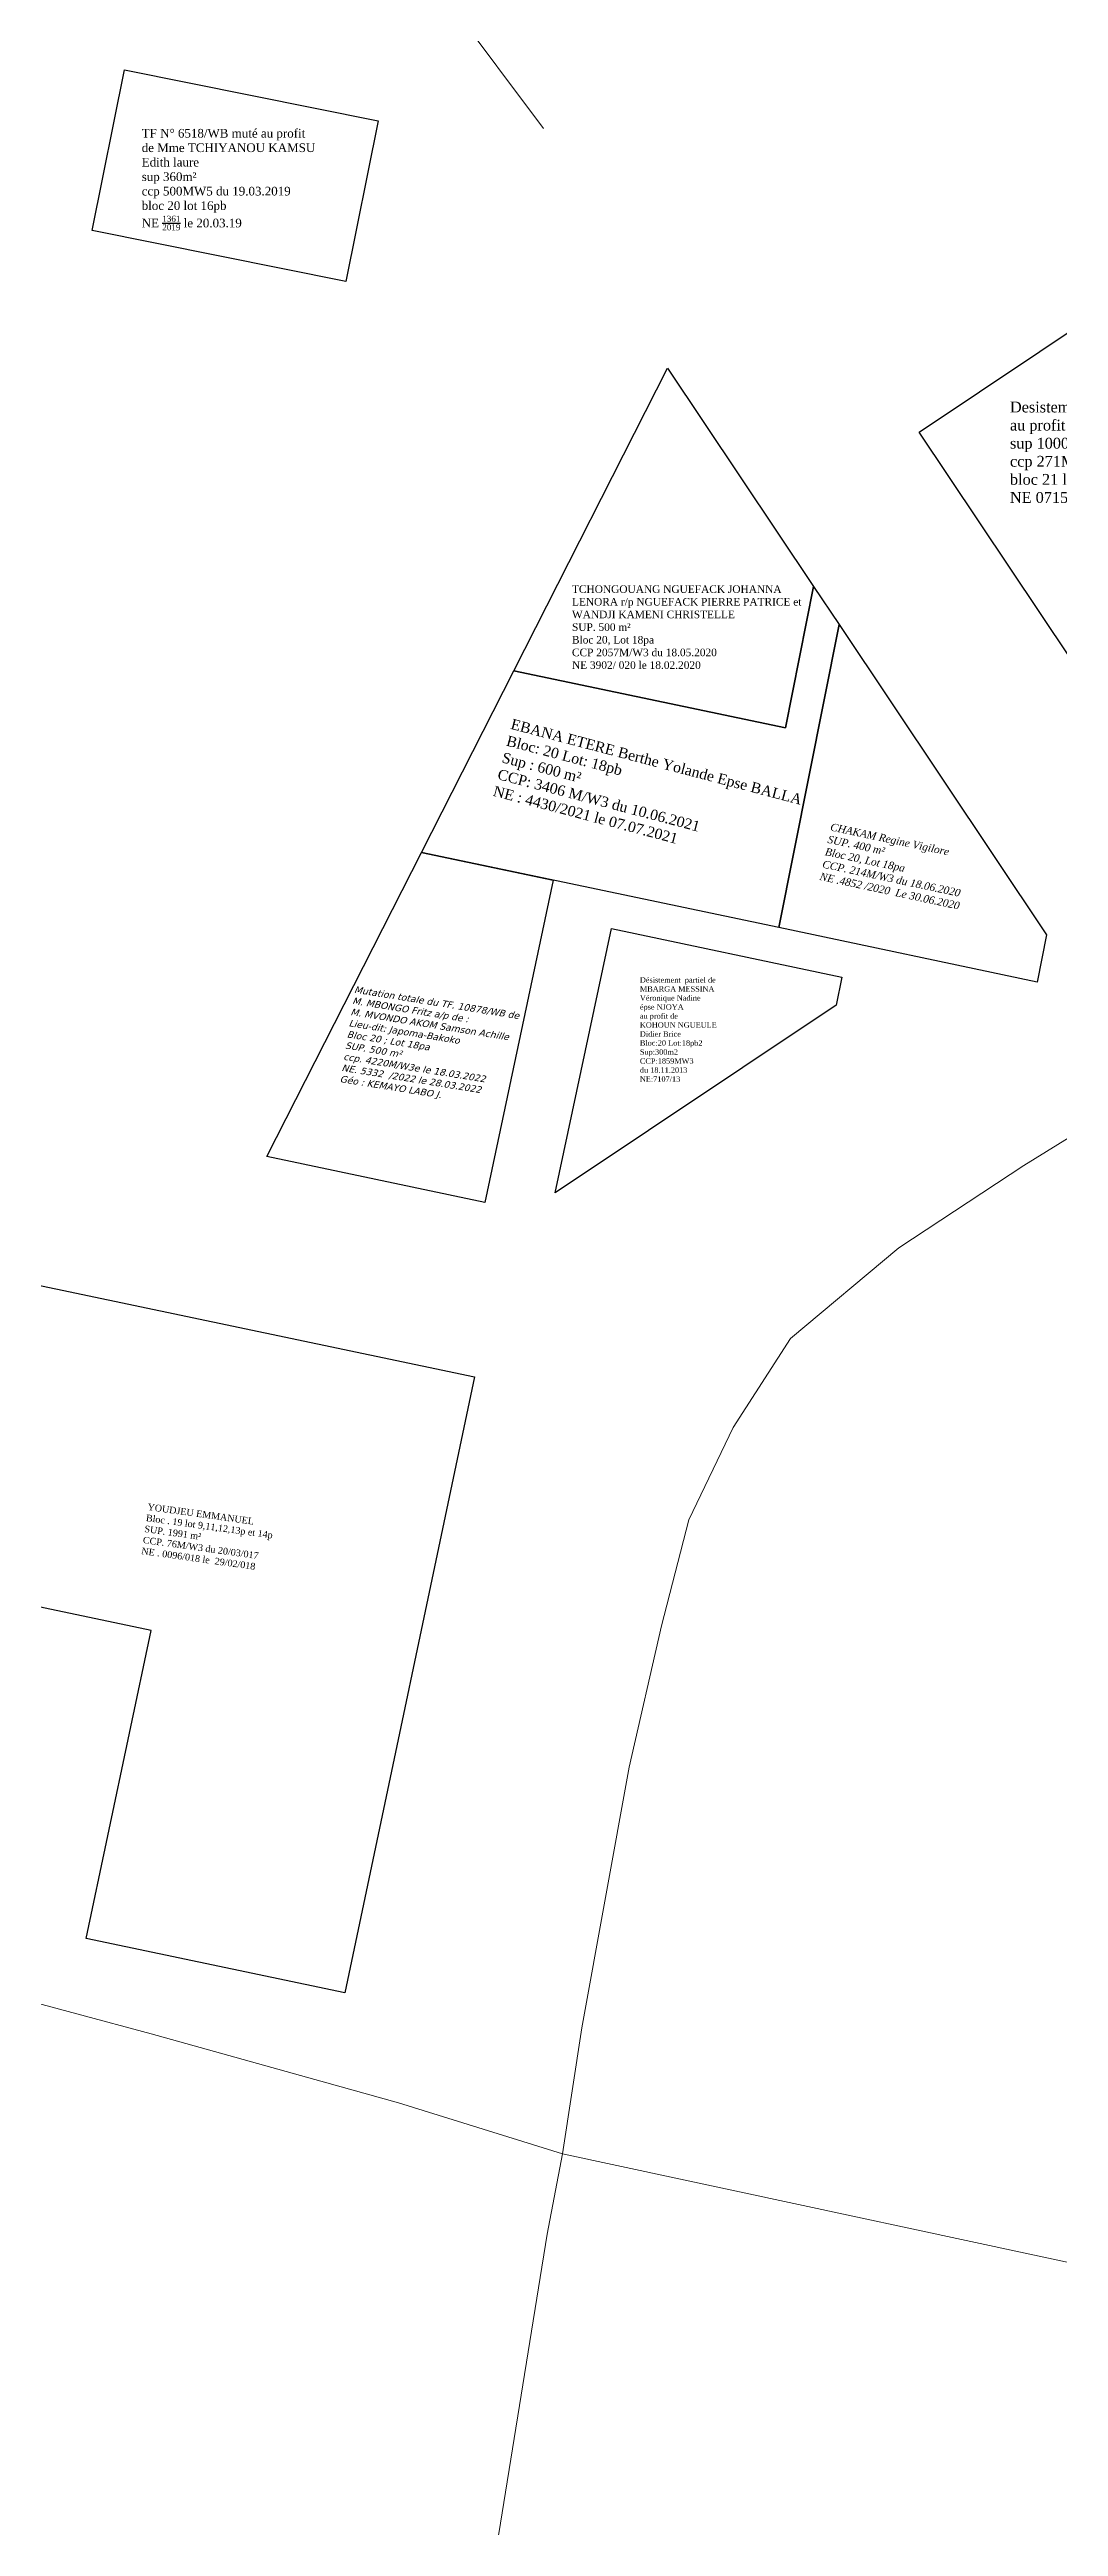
# Model space of a CAD drawing. Header units: millimetres. Extents: x 587399 to 927168, y 438565 to 1444955.
# Drawn here: x 591553.2 to 591646.1, y 443408 to 443636.3 of the extents above; entities that cross this region are included whole.
import ezdxf

# ---------------------------------------------------------------- set-up
doc = ezdxf.new("R2010")
doc.units = ezdxf.units.MM
doc.header["$LTSCALE"] = 2
doc.layers.add('end maj 26 02 2021', color=7, linetype='Continuous')
doc.layers.add('MAJ JUILLET 2021', color=7, linetype='Continuous')
doc.layers.add('Roads_others', color=24, linetype='Continuous', lineweight=9)
doc.styles.get("Standard").update_dxf_attribs({"font": 'arial.ttf'})
doc.styles.add('Times 1.0', font='times.ttf', dxfattribs={"width": 0.99, "height": 1})

msp = doc.modelspace()

# ---------------------------------------------------------------- linework, layer by layer
at = {"flags": 128}
msp.add_lwpolyline([(591587.416, 443562.275), (591599.566, 443559.716), (591593.267, 443530.018), (591573.184, 443534.248)], close=True, dxfattribs=at)
msp.add_lwpolyline([(591587.416, 443562.275), (591599.566, 443559.716), (591593.267, 443530.018), (591573.184, 443534.248)], close=True, dxfattribs=at)
at = {"color": 5, "flags": 128}
msp.add_lwpolyline([(591587.416, 443562.275), (591599.566, 443559.716), (591593.267, 443530.018), (591573.184, 443534.248)], close=True, dxfattribs=at)
msp.add_lwpolyline([(591587.416, 443562.275), (591599.566, 443559.716), (591593.267, 443530.018), (591573.184, 443534.248)], close=True, dxfattribs=at)
at = {"layer": 'end maj 26 02 2021', "color": 3, "lineweight": -3, "flags": 128}
msp.add_lwpolyline([(591560.072, 443634.39), (591583.443, 443629.701), (591580.472, 443614.894), (591557.101, 443619.583)], close=True, dxfattribs=at)
msp.add_lwpolyline([(591560.072, 443634.39), (591583.443, 443629.701), (591580.472, 443614.894), (591557.101, 443619.583)], close=True, dxfattribs=at)
msp.add_lwpolyline([(591560.072, 443634.39), (591583.443, 443629.701), (591580.472, 443614.894), (591557.101, 443619.583)], close=True, dxfattribs=at)
msp.add_lwpolyline([(591560.072, 443634.39), (591583.443, 443629.701), (591580.472, 443614.894), (591557.101, 443619.583)], close=True, dxfattribs=at)
at = {"layer": 'end maj 26 02 2021', "color": 150, "flags": 128}
msp.add_lwpolyline([(591666.53, 443623.23), (591680.43, 443602.45), (591647.18, 443580.21), (591633.28, 443600.99)], close=True, dxfattribs=at)
msp.add_lwpolyline([(591666.53, 443623.23), (591680.43, 443602.45), (591647.18, 443580.21), (591633.28, 443600.99)], close=True, dxfattribs=at)
msp.add_lwpolyline([(591666.53, 443623.23), (591680.43, 443602.45), (591647.18, 443580.21), (591633.28, 443600.99)], close=True, dxfattribs=at)
msp.add_lwpolyline([(591666.53, 443623.23), (591680.43, 443602.45), (591647.18, 443580.21), (591633.28, 443600.99)], close=True, dxfattribs=at)
at = {"layer": 'end maj 26 02 2021', "color": 150, "lineweight": -3, "flags": 128}
for points in [[(591610.078, 443606.904), (591623.534, 443586.788), (591620.948, 443573.748), (591595.918, 443579.019)], [(591610.078, 443606.904), (591623.534, 443586.788), (591620.948, 443573.748), (591595.918, 443579.019)], [(591610.078, 443606.904), (591623.534, 443586.788), (591620.948, 443573.748), (591595.918, 443579.019)], [(591610.078, 443606.904), (591623.534, 443586.788), (591620.948, 443573.748), (591595.918, 443579.019)], [(591625.892, 443583.261), (591645.007, 443554.687), (591644.142, 443550.329), (591620.353, 443555.339)], [(591625.892, 443583.261), (591645.007, 443554.687), (591644.142, 443550.329), (591620.353, 443555.339)], [(591625.892, 443583.261), (591645.007, 443554.687), (591644.142, 443550.329), (591620.353, 443555.339)], [(591625.892, 443583.261), (591645.007, 443554.687), (591644.142, 443550.329), (591620.353, 443555.339)], [(591604.92, 443555.26), (591626.14, 443550.79), (591625.63, 443548.21), (591599.75, 443530.9)], [(591604.92, 443555.26), (591626.14, 443550.79), (591625.63, 443548.21), (591599.75, 443530.9)], [(591604.92, 443555.26), (591626.14, 443550.79), (591625.63, 443548.21), (591599.75, 443530.9)], [(591604.92, 443555.26), (591626.14, 443550.79), (591625.63, 443548.21), (591599.75, 443530.9)]]:
    msp.add_lwpolyline(points, close=True, dxfattribs=at)
at = {"layer": 'end maj 26 02 2021', "color": 150}
msp.add_lwpolyline([(591548.93, 443523.06), (591592.31, 443513.94), (591580.36, 443457.18), (591556.55, 443462.19), (591562.53, 443490.57), (591542.96, 443494.69)], close=True, dxfattribs=at)
msp.add_lwpolyline([(591548.93, 443523.06), (591592.31, 443513.94), (591580.36, 443457.18), (591556.55, 443462.19), (591562.53, 443490.57), (591542.96, 443494.69)], close=True, dxfattribs=at)
at = {"layer": 'MAJ JUILLET 2021', "flags": 128}
msp.add_lwpolyline([(591623.534, 443586.788), (591625.893, 443583.261), (591620.354, 443555.338), (591587.416, 443562.275), (591595.918, 443579.019), (591620.948, 443573.748)], close=True, dxfattribs=at)
msp.add_lwpolyline([(591623.534, 443586.788), (591625.893, 443583.261), (591620.354, 443555.338), (591587.416, 443562.275), (591595.918, 443579.019), (591620.948, 443573.748)], close=True, dxfattribs=at)
at = {"layer": 'Roads_others'}
for points in [[(591493.102, 443692.897), (591503.029, 443691.139), (591512.856, 443688.484), (591521.797, 443684.646), (591540.567, 443675.943), (591559.039, 443666.2), (591578.703, 443652.313), (591590.172, 443640.353), (591598.676, 443628.975)], [(591600.429, 443442.329), (591602.205, 443453.949), (591606.566, 443477.976), (591609.528, 443491.001), (591612.049, 443500.765), (591616.137, 443509.27), (591621.413, 443517.478), (591631.385, 443525.845), (591642.912, 443533.407), (591658.311, 443542.952), (591669.915, 443551.995), (591691.856, 443569.384), (591703.238, 443577.09), (591714.033, 443583.977), (591730.174, 443595.38), (591739.358, 443604.144)], [(591448.309, 443471.161), (591466.028, 443469.554), (591484.647, 443468.091), (591511.15, 443465.31), (591535.122, 443460.758), (591562.529, 443453.39), (591585.304, 443447.045), (591600.429, 443442.329)], [(591571.268, 443307.189), (591574.638, 443323.62), (591579.013, 443344.109), (591582.267, 443365.702), (591582.93, 443368.466), (591583.827, 443370.667), (591587.681, 443379.691), (591590.88, 443389.456), (591593.4, 443400.325), (591599.016, 443434.932), (591600.429, 443442.329)], [(591747.628, 443406.693), (591736.31, 443411.557), (591708.916, 443418.041), (591659.325, 443429.675), (591600.429, 443442.329)]]:
    msp.add_lwpolyline(points, dxfattribs=at)

# ---------------------------------------------------------------- texts
at = {"layer": 'end maj 26 02 2021', "color": 150, "linetype": 'ByBlock', "lineweight": -3, "ltscale": 0.0014, "attachment_point": 1, "style": 'Times 1.0'}
for s, insert, char_height, width in [('\\A1;{\\C1;TF N° 6518/WB muté au profit de Mme TCHIYANOU KAMSU Edith laure\\Psup 360m²\\Pccp 500MW5 du 19.03.2019\\Pbloc 20 lot 16pb\\PNE \\H0.7x;\\S1361/2019;\\H1.429x; le 20.03.19}', (591561.658, 443628.948), 0.8, 16.20542), ('\\A1;{\\C1;TF N° 6518/WB muté au profit de Mme TCHIYANOU KAMSU Edith laure\\Psup 360m²\\Pccp 500MW5 du 19.03.2019\\Pbloc 20 lot 16pb\\PNE \\H0.7x;\\S1361/2019;\\H1.429x; le 20.03.19}', (591561.658, 443628.948), 0.8, 16.20542), ('\\A1;{\\C1;TF N° 6518/WB muté au profit de Mme TCHIYANOU KAMSU Edith laure\\Psup 360m²\\Pccp 500MW5 du 19.03.2019\\Pbloc 20 lot 16pb\\PNE \\H0.7x;\\S1361/2019;\\H1.429x; le 20.03.19}', (591561.658, 443628.948), 0.8, 16.20542), ('\\A1;{\\C1;TF N° 6518/WB muté au profit de Mme TCHIYANOU KAMSU Edith laure\\Psup 360m²\\Pccp 500MW5 du 19.03.2019\\Pbloc 20 lot 16pb\\PNE \\H0.7x;\\S1361/2019;\\H1.429x; le 20.03.19}', (591561.658, 443628.948), 0.8, 16.20542), ('Desistement de EBOUMBOU Alfred\\Pau profit de MATJEMIS MASSING MAYACK Nicolas\\Psup 1000m²\\Pccp 271MW3 du 15.01.18\\Pbloc 21 lot 19\\PNE 0715/2018 le 14.03.18', (591641.63, 443603.819), 1, 49.00401), ('Desistement de EBOUMBOU Alfred\\Pau profit de MATJEMIS MASSING MAYACK Nicolas\\Psup 1000m²\\Pccp 271MW3 du 15.01.18\\Pbloc 21 lot 19\\PNE 0715/2018 le 14.03.18', (591641.63, 443603.819), 1, 49.00401), ('Desistement de EBOUMBOU Alfred\\Pau profit de MATJEMIS MASSING MAYACK Nicolas\\Psup 1000m²\\Pccp 271MW3 du 15.01.18\\Pbloc 21 lot 19\\PNE 0715/2018 le 14.03.18', (591641.63, 443603.819), 1, 49.00401), ('Desistement de EBOUMBOU Alfred\\Pau profit de MATJEMIS MASSING MAYACK Nicolas\\Psup 1000m²\\Pccp 271MW3 du 15.01.18\\Pbloc 21 lot 19\\PNE 0715/2018 le 14.03.18', (591641.63, 443603.819), 1, 49.00401), ('{\\C256;TCHONGOUANG NGUEFACK JOHANNA \\PLENORA r/p NGUEFACK PIERRE PATRICE et \\PWANDJI KAMENI CHRISTELLE\\PSUP. 500 m²\\PBloc 20, Lot 18pa\\PCCP 2057M/W3 du 18.05.2020\\PNE 3902/ 020 le 18.02.2020}', (591601.287, 443586.888), 0.7, 32.25786), ('{\\C256;TCHONGOUANG NGUEFACK JOHANNA \\PLENORA r/p NGUEFACK PIERRE PATRICE et \\PWANDJI KAMENI CHRISTELLE\\PSUP. 500 m²\\PBloc 20, Lot 18pa\\PCCP 2057M/W3 du 18.05.2020\\PNE 3902/ 020 le 18.02.2020}', (591601.287, 443586.888), 0.7, 32.25786), ('{\\C256;TCHONGOUANG NGUEFACK JOHANNA \\PLENORA r/p NGUEFACK PIERRE PATRICE et \\PWANDJI KAMENI CHRISTELLE\\PSUP. 500 m²\\PBloc 20, Lot 18pa\\PCCP 2057M/W3 du 18.05.2020\\PNE 3902/ 020 le 18.02.2020}', (591601.287, 443586.888), 0.7, 32.25786), ('{\\C256;TCHONGOUANG NGUEFACK JOHANNA \\PLENORA r/p NGUEFACK PIERRE PATRICE et \\PWANDJI KAMENI CHRISTELLE\\PSUP. 500 m²\\PBloc 20, Lot 18pa\\PCCP 2057M/W3 du 18.05.2020\\PNE 3902/ 020 le 18.02.2020}', (591601.287, 443586.888), 0.7, 32.25786)]:
    msp.add_mtext(s, dxfattribs=dict(at, insert=insert, char_height=char_height, width=width))
for s, insert, char_height, width, rotation in [('{\\fTimes New Roman|b0|i1|c0|p18;\\C256;CHAKAM Regine Vigilore\\P\\fTimes New Roman|b0|i1|c186|p18;SUP. \\fTimes New Roman|b0|i1|c0|p18;4\\fTimes New Roman|b0|i1|c186|p18;00 m²\\PBloc 20, Lot 18pa\\PCCP\\fTimes New Roman|b0|i1|c0|p18;.\\fTimes New Roman|b0|i1|c186|p18; 2\\fTimes New Roman|b0|i1|c0|p18;14\\fTimes New Roman|b0|i1|c186|p18;M/W3 du 18.0\\fTimes New Roman|b0|i1|c0|p18;6\\fTimes New Roman|b0|i1|c186|p18;.2020\\fTimes New Roman|b0|i1|c0|p18;\\PNE .4852 /2020  Le 30.06.2020}', (591625.175, 443564.991), 0.7, 32.25786, 347.96657), ('{\\fTimes New Roman|b0|i1|c0|p18;\\C256;CHAKAM Regine Vigilore\\P\\fTimes New Roman|b0|i1|c186|p18;SUP. \\fTimes New Roman|b0|i1|c0|p18;4\\fTimes New Roman|b0|i1|c186|p18;00 m²\\PBloc 20, Lot 18pa\\PCCP\\fTimes New Roman|b0|i1|c0|p18;.\\fTimes New Roman|b0|i1|c186|p18; 2\\fTimes New Roman|b0|i1|c0|p18;14\\fTimes New Roman|b0|i1|c186|p18;M/W3 du 18.0\\fTimes New Roman|b0|i1|c0|p18;6\\fTimes New Roman|b0|i1|c186|p18;.2020\\fTimes New Roman|b0|i1|c0|p18;\\PNE .4852 /2020  Le 30.06.2020}', (591625.175, 443564.991), 0.7, 32.25786, 347.96657), ('{\\fTimes New Roman|b0|i1|c0|p18;\\C256;CHAKAM Regine Vigilore\\P\\fTimes New Roman|b0|i1|c186|p18;SUP. \\fTimes New Roman|b0|i1|c0|p18;4\\fTimes New Roman|b0|i1|c186|p18;00 m²\\PBloc 20, Lot 18pa\\PCCP\\fTimes New Roman|b0|i1|c0|p18;.\\fTimes New Roman|b0|i1|c186|p18; 2\\fTimes New Roman|b0|i1|c0|p18;14\\fTimes New Roman|b0|i1|c186|p18;M/W3 du 18.0\\fTimes New Roman|b0|i1|c0|p18;6\\fTimes New Roman|b0|i1|c186|p18;.2020\\fTimes New Roman|b0|i1|c0|p18;\\PNE .4852 /2020  Le 30.06.2020}', (591625.175, 443564.991), 0.7, 32.25786, 347.96657), ('{\\fTimes New Roman|b0|i1|c0|p18;\\C256;CHAKAM Regine Vigilore\\P\\fTimes New Roman|b0|i1|c186|p18;SUP. \\fTimes New Roman|b0|i1|c0|p18;4\\fTimes New Roman|b0|i1|c186|p18;00 m²\\PBloc 20, Lot 18pa\\PCCP\\fTimes New Roman|b0|i1|c0|p18;.\\fTimes New Roman|b0|i1|c186|p18; 2\\fTimes New Roman|b0|i1|c0|p18;14\\fTimes New Roman|b0|i1|c186|p18;M/W3 du 18.0\\fTimes New Roman|b0|i1|c0|p18;6\\fTimes New Roman|b0|i1|c186|p18;.2020\\fTimes New Roman|b0|i1|c0|p18;\\PNE .4852 /2020  Le 30.06.2020}', (591625.175, 443564.991), 0.7, 32.25786, 347.96657), ('{\\fVerdana|b0|i1|c0|p34;\\C1;Mutation totale du TF. 10878/WB de \\PM. MBONGO Fritz a/p de :\\C256;\\PM. MVONDO AKOM Samson Achille\\C1;\\P\\C256;Lieu-dit: Japoma-Bakoko\\PBloc 20 ; Lot 18pa\\P\\fVerdana|b0|i1|c186|p34;SUP. \\fVerdana|b0|i1|c0|p34;500 m²\\Pccp. 4220M/W3e le 18.03.2022\\PNE. 5332  /2022 le 28.03.2022\\P\\C1;Géo : KEMAYO LABO J. }', (591581.287, 443549.967), 0.62522, 32.33177, 350.87144), ('{\\fVerdana|b0|i1|c0|p34;\\C1;Mutation totale du TF. 10878/WB de \\PM. MBONGO Fritz a/p de :\\C256;\\PM. MVONDO AKOM Samson Achille\\C1;\\P\\C256;Lieu-dit: Japoma-Bakoko\\PBloc 20 ; Lot 18pa\\P\\fVerdana|b0|i1|c186|p34;SUP. \\fVerdana|b0|i1|c0|p34;500 m²\\Pccp. 4220M/W3e le 18.03.2022\\PNE. 5332  /2022 le 28.03.2022\\P\\C1;Géo : KEMAYO LABO J. }', (591581.287, 443549.967), 0.62522, 32.33177, 350.87144), ('{\\fVerdana|b0|i1|c0|p34;\\C1;Mutation totale du TF. 10878/WB de \\PM. MBONGO Fritz a/p de :\\C256;\\PM. MVONDO AKOM Samson Achille\\C1;\\P\\C256;Lieu-dit: Japoma-Bakoko\\PBloc 20 ; Lot 18pa\\P\\fVerdana|b0|i1|c186|p34;SUP. \\fVerdana|b0|i1|c0|p34;500 m²\\Pccp. 4220M/W3e le 18.03.2022\\PNE. 5332  /2022 le 28.03.2022\\P\\C1;Géo : KEMAYO LABO J. }', (591581.287, 443549.967), 0.62522, 32.33177, 350.87144), ('{\\fVerdana|b0|i1|c0|p34;\\C1;Mutation totale du TF. 10878/WB de \\PM. MBONGO Fritz a/p de :\\C256;\\PM. MVONDO AKOM Samson Achille\\C1;\\P\\C256;Lieu-dit: Japoma-Bakoko\\PBloc 20 ; Lot 18pa\\P\\fVerdana|b0|i1|c186|p34;SUP. \\fVerdana|b0|i1|c0|p34;500 m²\\Pccp. 4220M/W3e le 18.03.2022\\PNE. 5332  /2022 le 28.03.2022\\P\\C1;Géo : KEMAYO LABO J. }', (591581.287, 443549.967), 0.62522, 32.33177, 350.87144)]:
    msp.add_mtext(s, dxfattribs=dict(at, insert=insert, char_height=char_height, width=width, rotation=rotation))
at = {"layer": 'end maj 26 02 2021', "color": 150, "lineweight": -3, "insert": (591607.543, 443550.77), "char_height": 0.49791, "width": 30.86516, "attachment_point": 1}
msp.add_mtext('{\\fTimes New Roman|b0|i0|c0|p18;\\C1;Désistement  partiel de\\P\\C256;MBARGA MESSINA\\PVéronique Nadine \\Pépse NJOYA\\P\\C1;au profit de\\C256; \\PKOHOUN NGUEULE\\PDidier Brice\\PBloc:20 Lot:18pb2\\PSup:300m2\\PCCP:1859MW3\\Pdu 18.11.2013\\PNE:7107/13}', dxfattribs=at)
msp.add_mtext('{\\fTimes New Roman|b0|i0|c0|p18;\\C1;Désistement  partiel de\\P\\C256;MBARGA MESSINA\\PVéronique Nadine \\Pépse NJOYA\\P\\C1;au profit de\\C256; \\PKOHOUN NGUEULE\\PDidier Brice\\PBloc:20 Lot:18pb2\\PSup:300m2\\PCCP:1859MW3\\Pdu 18.11.2013\\PNE:7107/13}', dxfattribs=at)
msp.add_mtext('{\\fTimes New Roman|b0|i0|c0|p18;\\C1;Désistement  partiel de\\P\\C256;MBARGA MESSINA\\PVéronique Nadine \\Pépse NJOYA\\P\\C1;au profit de\\C256; \\PKOHOUN NGUEULE\\PDidier Brice\\PBloc:20 Lot:18pb2\\PSup:300m2\\PCCP:1859MW3\\Pdu 18.11.2013\\PNE:7107/13}', dxfattribs=at)
msp.add_mtext('{\\fTimes New Roman|b0|i0|c0|p18;\\C1;Désistement  partiel de\\P\\C256;MBARGA MESSINA\\PVéronique Nadine \\Pépse NJOYA\\P\\C1;au profit de\\C256; \\PKOHOUN NGUEULE\\PDidier Brice\\PBloc:20 Lot:18pb2\\PSup:300m2\\PCCP:1859MW3\\Pdu 18.11.2013\\PNE:7107/13}', dxfattribs=at)
at = {"layer": 'end maj 26 02 2021', "insert": (591562.244, 443502.289), "char_height": 0.61545, "attachment_point": 1, "rotation": 352.08538}
msp.add_mtext_dynamic_manual_height_columns('{\\fTimes New Roman|b0|i0|c0|p18;YOUDJEU EMMANUEL\\PBloc . 19 lot 9,11,12,13p et 14p\\PSUP. 1991 m²\\PCCP. 76M/W3 du 20/03/017\\PNE . 0096/018 le  29/02/018}', width=213.3848, gutter_width=12.5, heights=[49.178], dxfattribs=at)
msp.add_mtext_dynamic_manual_height_columns('{\\fTimes New Roman|b0|i0|c0|p18;YOUDJEU EMMANUEL\\PBloc . 19 lot 9,11,12,13p et 14p\\PSUP. 1991 m²\\PCCP. 76M/W3 du 20/03/017\\PNE . 0096/018 le  29/02/018}', width=213.3848, gutter_width=12.5, heights=[49.178], dxfattribs=at)
at = {"layer": 'MAJ JUILLET 2021', "color": 0, "insert": (591595.817, 443574.601), "char_height": 0.90886, "attachment_point": 1, "rotation": 345.29471}
msp.add_mtext('{\\fTimes New Roman|b0|i0|c0|p18;\\H1.053x;EBANA ETERE Berthe Yolande Epse BALLA\\PBloc: 20 Lot: 18pb\\PSup : 600 m²\\PCCP: 3406 M/W3 du 10.06.2021\\PNE : 4430/2021 le 07.07.2021}', dxfattribs=at)
msp.add_mtext('{\\fTimes New Roman|b0|i0|c0|p18;\\H1.053x;EBANA ETERE Berthe Yolande Epse BALLA\\PBloc: 20 Lot: 18pb\\PSup : 600 m²\\PCCP: 3406 M/W3 du 10.06.2021\\PNE : 4430/2021 le 07.07.2021}', dxfattribs=at)

doc.saveas('drawing.dxf')
